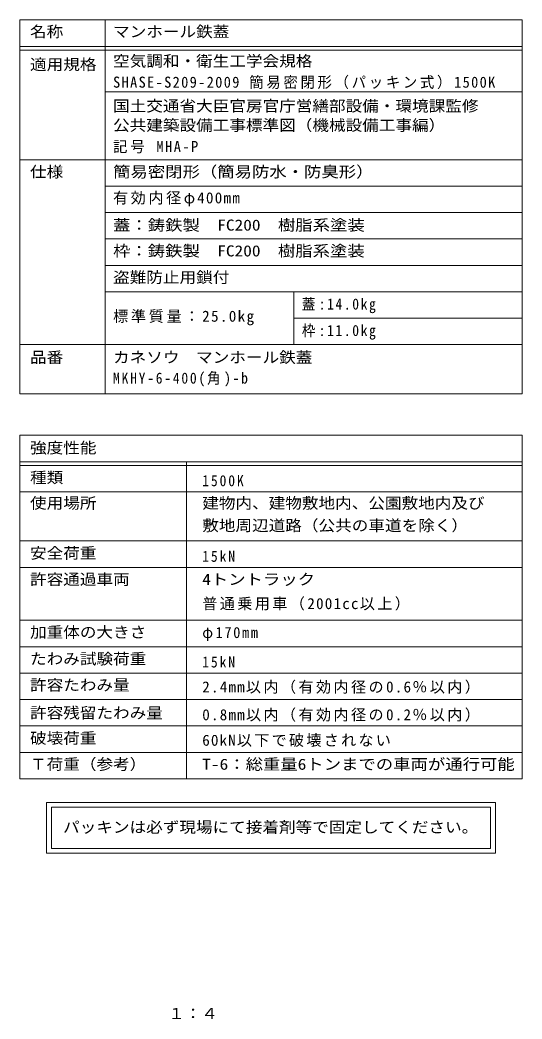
# Model space of a CAD drawing. Units: millimetres on the paper, enlarged 4 times. Extents: x -600 to 760, y -542 to 529.
# Drawn here: x 228 to 760, y -530 to 529 of the extents above; entities that cross this region are included whole.
import ezdxf
from ezdxf.enums import TextEntityAlignment as Align

# ---------------------------------------------------------------- set-up
doc = ezdxf.new("R2010")
doc.units = ezdxf.units.MM
doc.header["$LTSCALE"] = 4
doc.layers.add('F-5_F-5ﾚｲﾔ', color=2, linetype='Continuous')
doc.layers.add('F-F_F-Fﾚｲﾔ', color=3, linetype='Continuous', lineweight=9)
doc.styles.add('ＭＳ ゴシック', font='')
doc.styles.get('ＭＳ ゴシック').set_extended_font_data('MS Gothic')

msp = doc.modelspace()

# ---------------------------------------------------------------- linework, layer by layer
at = {"layer": 'F-F_F-Fﾚｲﾔ', "color": 7}
for p, q in [((227.809, 528.8), (759.824, 528.8)), ((227.809, 528.8), (227.809, 132.607)), ((317.989, 528.8), (317.989, 132.607)), ((759.824, 528.8), (759.824, 132.607)), ((227.809, 500.8), (759.824, 500.8)), ((227.809, 496.8), (759.824, 496.8)), ((317.989, 452.8), (759.824, 452.8)), ((227.809, 380.8), (759.824, 380.8)), ((759.824, 352.8), (317.989, 352.8)), ((759.824, 324.8), (317.989, 324.8)), ((317.989, 296.8), (759.824, 296.8)), ((317.989, 268.8), (759.824, 268.8)), ((317.989, 240.799), (759.824, 240.799)), ((517.989, 240.799), (517.989, 184.799)), ((517.989, 212.799), (759.824, 212.799)), ((227.809, 184.799), (759.824, 184.799)), ((227.809, 132.607), (759.824, 132.607)), ((227.809, 88.799), (759.824, 88.799)), ((227.809, 88.799), (227.809, -275.201)), ((759.824, 88.799), (759.824, -275.201)), ((227.809, 60.799), (759.824, 60.799)), ((227.809, 56.799), (759.824, 56.799)), ((404.43, 60.799), (404.43, -275.201)), ((227.809, 28.799), (759.824, 28.799)), ((227.809, -23.201), (759.824, -23.201)), ((227.809, -51.201), (759.824, -51.201)), ((227.809, -107.201), (759.824, -107.201)), ((759.824, -135.201), (227.809, -135.201)), ((227.809, -163.201), (759.824, -163.201)), ((227.809, -191.201), (759.824, -191.201)), ((227.809, -219.2), (759.824, -219.2)), ((227.809, -247.2), (759.824, -247.2)), ((227.809, -275.201), (759.824, -275.201)), ((256.048, -300.295), (256.048, -354.106)), ((731.584, -300.295), (256.048, -300.295)), ((261.048, -305.295), (261.048, -349.106)), ((261.048, -305.295), (726.584, -305.295)), ((726.584, -349.106), (726.584, -305.295)), ((731.584, -354.106), (731.584, -300.295)), ((726.584, -349.106), (261.048, -349.106)), ((256.048, -354.106), (731.584, -354.106))]:
    msp.add_line(p, q, dxfattribs=at)

# ---------------------------------------------------------------- texts
at = {"layer": 'F-5_F-5ﾚｲﾔ', "style": 'ＭＳ ゴシック', "width": 1.1}
msp.add_text('１：４', height=11.73, dxfattribs=at).set_placement((384.8, -533.2), align=Align.BOTTOM_LEFT)
at = {"layer": 'F-F_F-Fﾚｲﾔ', "style": 'ＭＳ ゴシック'}
for s, width, p in [('名称', 1.1, (238.456, 507.091)), ('マンホール鉄蓋', 1.1, (326.454, 507.091)), ('適用規格', 1.1, (238.456, 472.317)), ('空気調和・衛生工学会規格', 1.1, (326.454, 475.941)), ('国土交通省大臣官房官庁営繕部設備・環境課監修', 1.1, (326.454, 428.317)), ('公共建築設備工事標準図（機械設備工事編）', 1.1, (326.454, 407.921)), ('仕様', 1.1, (238.456, 358.588)), ('簡易密閉形（簡易防水・防臭形）', 1.15, (326.454, 358.588)), ('蓋：鋳鉄製\u3000FC200\u3000樹脂系塗装', 1.15, (326.454, 302.107)), ('枠：鋳鉄製\u3000FC200\u3000樹脂系塗装', 1.15, (326.454, 274.775)), ('盗難防止用鎖付', 1.1, (326.454, 246.773)), ('品番', 1.1, (238.456, 162.01)), ('カネソウ\u3000マンホール鉄蓋', 1.1, (326.454, 162.01)), ('強度性能', 1.1, (238.456, 66.155)), ('種類', 1.1, (238.456, 34.648)), ('使用場所', 1.1, (238.456, 7.555)), ('建物内、建物敷地内、公園敷地内及び', 1.1, (420.964, 7.555)), ('敷地周辺道路（公共の車道を除く）', 1.1, (420.964, -16.153)), ('安全荷重', 1.1, (238.456, -45.429)), ('許容通過車両', 1.1, (238.456, -73.212)), ('4トントラック', 1.15, (420.964, -73.212)), ('加重体の大きさ', 1.1, (238.456, -129.212)), ('たわみ試験荷重', 1.1, (238.456, -157.429)), ('許容たわみ量', 1.1, (238.456, -185.212)), ('許容残留たわみ量', 1.1, (238.456, -214.684)), ('破壊荷重', 1.1, (238.456, -241.486)), ('Ｔ荷重（参考）', 1.1, (238.456, -269.112)), ('T-6：総重量6トンまでの車両が通行可能', 1.15, (420.964, -269.112))]:
    msp.add_text(s, height=11.73, dxfattribs=dict(at, width=width)).set_placement(p, align=Align.BOTTOM_LEFT)
at = {"layer": 'F-F_F-Fﾚｲﾔ', "color": 2, "style": 'ＭＳ ゴシック', "width": 1.1}
msp.add_text('パッキンは必ず現場にて接着剤等で固定してください。', height=11.73, dxfattribs=at).set_placement((273.495, -335.795), align=Align.BOTTOM_LEFT)
at = {"layer": 'F-F_F-Fﾚｲﾔ', "char_height": 11.73, "attachment_point": 7, "style": 'ＭＳ ゴシック'}
for s, insert in [('\\T1.19;\\W0.95;SHASE-S209-2009\\~簡易密閉形（パッキン式）1500K', (326.454, 455.522)), ('\\T1.21;\\W0.95;記号\\~MHA-P', (326.454, 387.526)), ('\\T1.17;有効内径φ400mm', (326.454, 331.303)), ('\\T1.24;\\W0.9;蓋:14.0kg', (526.454, 218.106)), ('\\T1.18;標準質量：25.0kg', (326.454, 205.249)), ('\\T1.24;\\W0.9;枠:11.0kg', (526.454, 190.106)), ('\\T1.26;\\W0.9;MKHY-6-400(角)-b', (326.454, 140.402)), ('\\T1.28;\\W0.9;1500K', (420.964, 34.648)), ('\\T1.28;\\W0.9;15kN', (420.964, -45.429)), ('\\T1.16;普通乗用車（2001cc以上）', (420.964, -96.921)), ('\\T1.23;\\W0.95;φ170mm', (420.964, -129.212)), ('\\T1.28;\\W0.9;15kN', (420.964, -157.429)), ('\\T1.16;2.4mm以内（有効内径の0.6％以内）', (420.964, -185.212)), ('\\T1.16;0.8mm以内（有効内径の0.2％以内）', (420.964, -214.684)), ('\\T1.15;60kN以下で破壊されない', (420.964, -241.486))]:
    msp.add_mtext(s, dxfattribs=dict(at, insert=insert))

doc.saveas('drawing.dxf')
